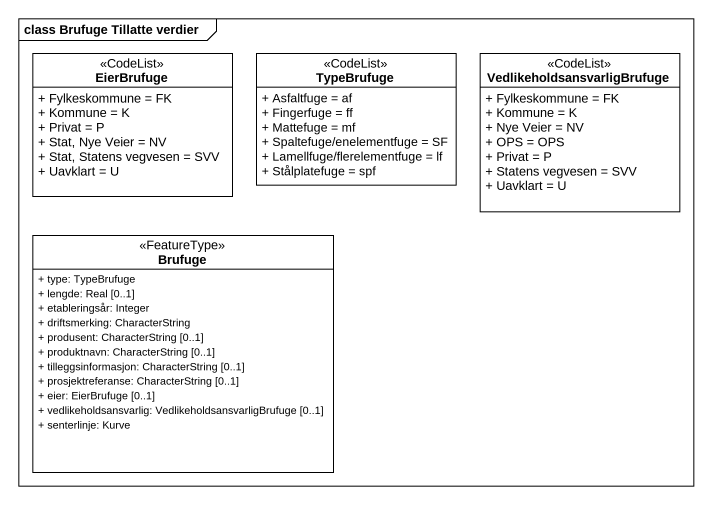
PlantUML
@startuml
mainframe class Brufuge Tillatte verdier
hide circle
hide empty members
skinparam classAttributeIconSize 0
class EierBrufuge <<CodeList>> {
  + Fylkeskommune = FK
  + Kommune = K
  + Privat = P
  + Stat, Nye Veier = NV
  + Stat, Statens vegvesen = SVV
  + Uavklart = U
}
class TypeBrufuge <<CodeList>> {
  + Asfaltfuge = af
  + Fingerfuge = ff
  + Mattefuge = mf
  + Spaltefuge/enelementfuge = SF
  + Lamellfuge/flerelementfuge = lf
  + Stålplatefuge = spf
}
class VedlikeholdsansvarligBrufuge <<CodeList>> {
  + Fylkeskommune = FK
  + Kommune = K
  + Nye Veier = NV
  + OPS = OPS
  + Privat = P
  + Statens vegvesen = SVV
  + Uavklart = U
}
class Brufuge <<FeatureType>> {
  + type: TypeBrufuge
  + lengde: Real [0..1]
  + etableringsår: Integer
  + driftsmerking: CharacterString
  + produsent: CharacterString [0..1]
  + produktnavn: CharacterString [0..1]
  + tilleggsinformasjon: CharacterString [0..1]
  + prosjektreferanse: CharacterString [0..1]
  + eier: EierBrufuge [0..1]
  + vedlikeholdsansvarlig: VedlikeholdsansvarligBrufuge [0..1]
  + senterlinje: Kurve
}
@enduml
